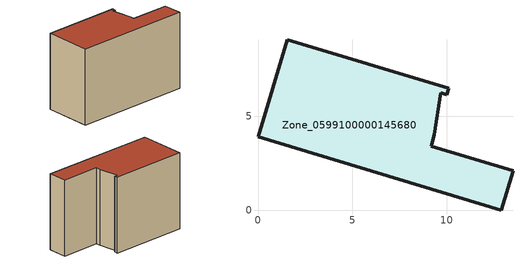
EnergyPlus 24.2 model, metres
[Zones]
Zone_0599100000145680
 floor ground (C_G): 0,3.89 1.55,9.05 10.09,6.48 9.98,6.12 9.66,6.22 9.34,4.02 9.16,3.41 13.5,2.11 12.87,0 z0
 wall outside (C_F): 9.16,3.41 9.34,4.02 9.66,6.22 9.98,6.12 10.09,6.48 1.55,9.05 0,3.89 12.87,0 13.5,2.11 9.16,3.41 z0:8.72
 roof outside (C_R): 9.34,4.02 9.66,6.22 9.98,6.12 10.09,6.48 1.55,9.05 0,3.89 12.87,0 13.5,2.11 9.16,3.41 z8.72
[BUILDING]
Pand.0599100000145680: North Axis=0; Terrain=City; Loads Convergence Tolerance Value=0.04; Temperature Convergence Tolerance Value=0.4; Solar Distribution=FullExterior; Maximum Number of Warmup Days=25; Minimum Number of Warmup Days=1
[Site:Location]
Rotterdam.The.Hague.AP_ZH_NLD Design_Conditions: Latitude=51.96; Longitude=4.45; Time Zone=1; Elevation=-4.5
[SITE:GROUNDTEMPERATURE:BUILDINGSURFACE]
18, 18, 18, 18, 18, 18, 18, 18, 18, 18, 18, 18
[MATERIAL] Thermal Absorptance=0.9; Solar Absorptance=0.7; Visible Absorptance=0.7
Name | Roughness | Thickness | Conductivity | Density | Specific Heat
G.TI.1975-1991 | MediumSmooth | 0.15 | 0.288461 | 540 | 1210
F.TI.1975-1991 | Rough | 0.3 | 0.230769 | 1920 | 840
R.TI.1975-1991 | MediumRough | 0.2 | 0.153846 | 1500 | 1000
[CONSTRUCTION]
C_G: G.TI.1975-1991
C_F: F.TI.1975-1991
C_R: R.TI.1975-1991
[ZONE]
Zone_0599100000145680: Type=1; Multiplier=1; Ceiling Height=Autocalculate; Volume=Autocalculate; Floor Area=autocalculate; Part of Total Floor Area=Yes
[ZONEINFILTRATION:DESIGNFLOWRATE]
Infil_Zone_0599100000145680: Zone or ZoneList or Space or SpaceList=Zone_0599100000145680; Schedule=AlwaysOn; Design Flow Rate Calculation Method=Flow/Area; Flow Rate per Floor Area=0.003; Constant Term Coefficient=1; Temperature Term Coefficient=0; Velocity Term Coefficient=0; Velocity Squared Term Coefficient=0
[HVACTEMPLATE:ZONE:IDEALLOADSAIRSYSTEM]
Zone_0599100000145680: Maximum Heating Supply Air Temperature=50; Minimum Cooling Supply Air Temperature=13; Maximum Heating Supply Air Humidity Ratio=0.0156; Minimum Cooling Supply Air Humidity Ratio=0.0077; Heating Limit=NoLimit; Cooling Limit=NoLimit; Dehumidification Control Type=ConstantSensibleHeatRatio; Cooling Sensible Heat Ratio=0.7; Dehumidification Setpoint=60; Humidification Control Type=None; Humidification Setpoint=30; Outdoor Air Method=None; Outdoor Air Flow Rate per Person=0.00944; Outdoor Air Flow Rate per Zone Floor Area=0; Outdoor Air Flow Rate per Zone=0; Demand Controlled Ventilation Type=None; Outdoor Air Economizer Type=NoEconomizer; Heat Recovery Type=None; Sensible Heat Recovery Effectiveness=0.7; Latent Heat Recovery Effectiveness=0.65
[ZONECONTROL:THERMOSTAT]
ThermostatControl_Zone_0599100000145680: Zone or ZoneList=Zone_0599100000145680; Control Type Schedule=DualSetpointControlType; Control 1=Thermostat_Zone_0599100000145680; Temperature Difference Between Cutout And Setpoint=0
[THERMOSTATSETPOINT:DUALSETPOINT]
Thermostat_Zone_0599100000145680: Heating Setpoint Temperature Schedule=HeatingSetpoint_Zone_0599100000145680; Cooling Setpoint Temperature Schedule=CoolingSetpoint_Zone_0599100000145680
[SCHEDULE:COMPACT]
HeatingSetpoint_Zone_0599100000145680: Through: 12/31, For: AllDays, Until: 24:00, 21
CoolingSetpoint_Zone_0599100000145680: Through: 12/31, For: AllDays, Until: 24:00, 24
DualSetpointControlType: Through: 12/31, For: AllDays, Until: 24:00, 4
AlwaysOn: Through: 12/31, For: AllDays, Until: 24:00, 1
